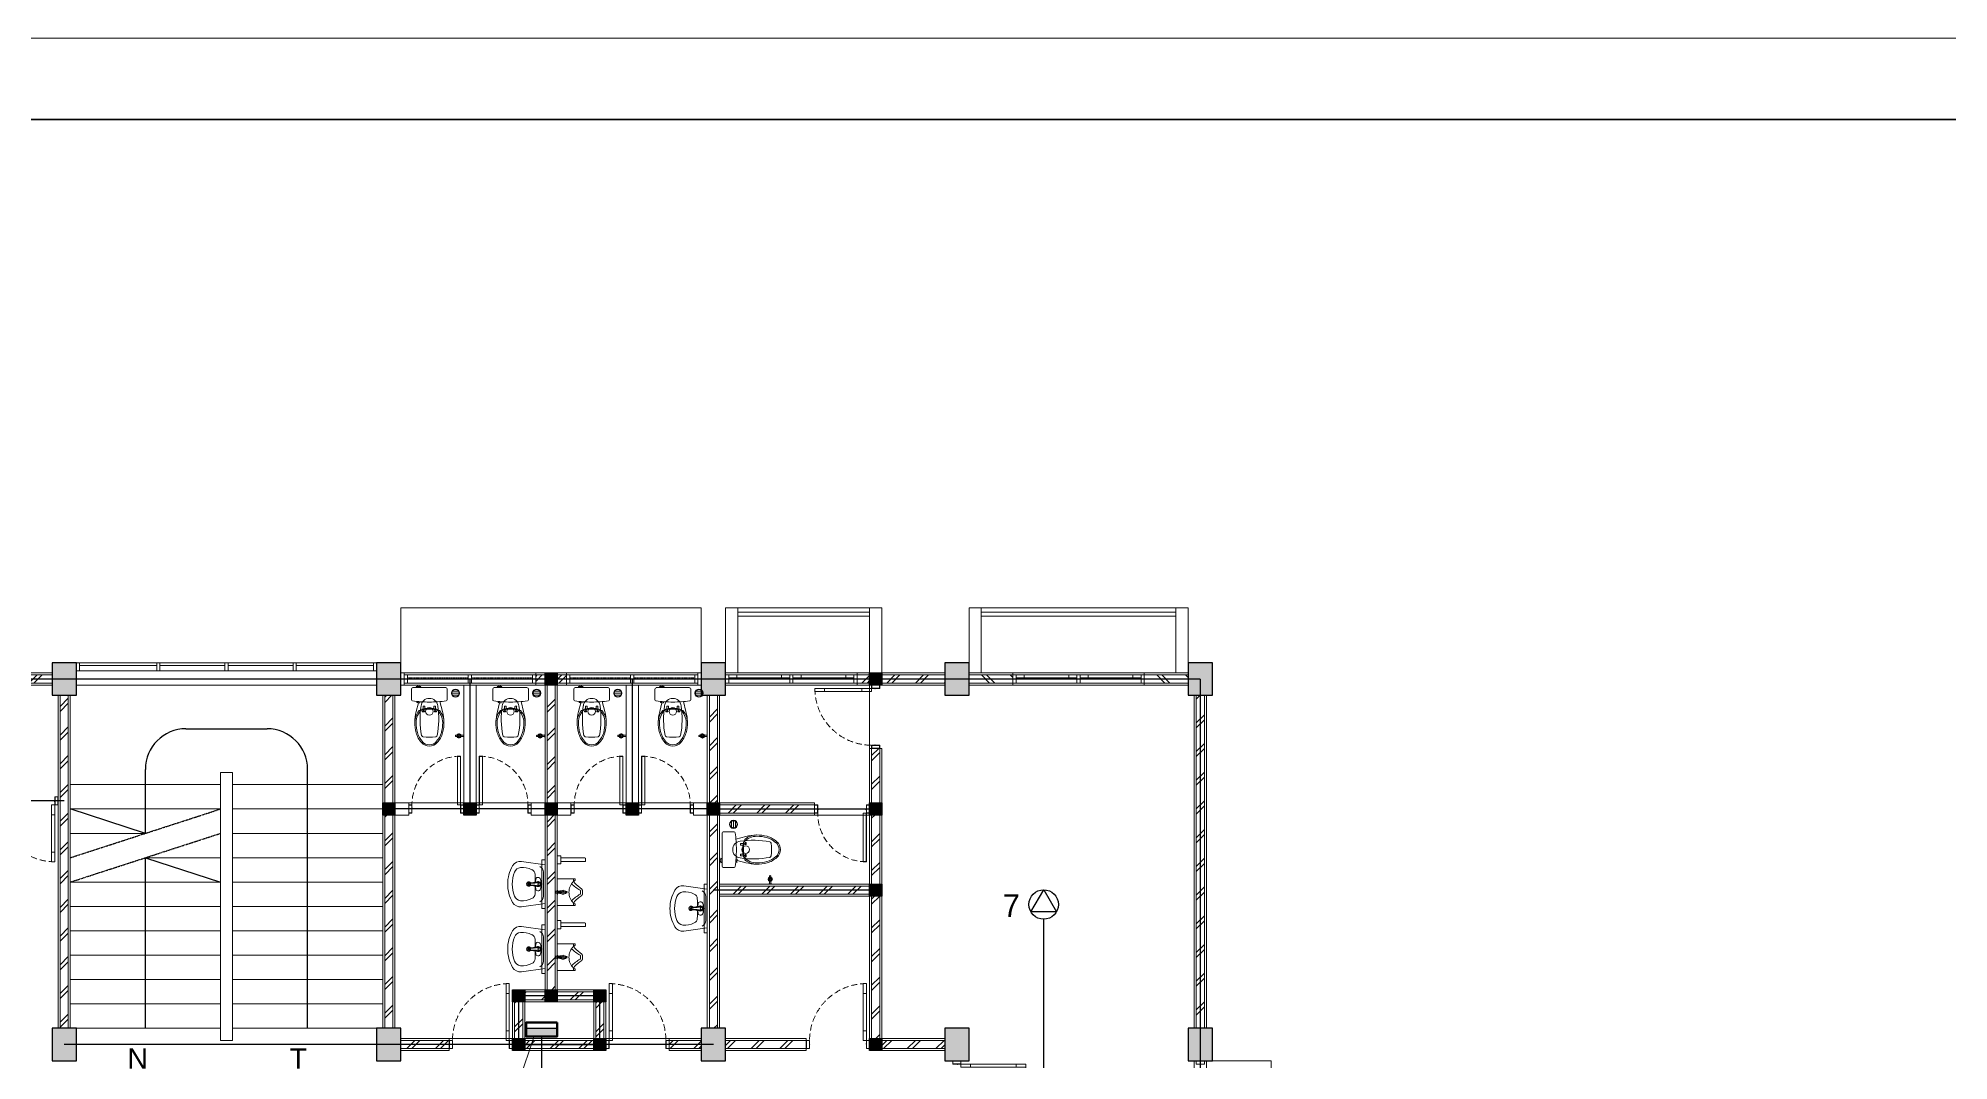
# Model space of a CAD drawing. Header units: millimetres. Extents: x -11 to 37583, y -101 to 28664.
# Drawn here: x 6394 to 11103, y 26146 to 28664 of the extents above; entities that cross this region are included whole.
import ezdxf
from ezdxf.enums import TextEntityAlignment as Align

# ---------------------------------------------------------------- set-up
doc = ezdxf.new("R2010")
doc.units = ezdxf.units.MM
for name, pattern in [('DASHDOT', [1, 0.5, -0.25, 0, -0.25]), ('DASHED', [0.75, 0.5, -0.25]), ('HIDDEN', [0.375, 0.25, -0.125])]:
    doc.linetypes.add(name, pattern=pattern)
for name, color, linetype, lineweight in [('ars', 11, 'Continuous', 5), ('dinding', 5, 'Continuous', 15), ('GRS KOP', 1, 'Continuous', 35), ('kabel', 1, 'Continuous', 50), ('KOLOM', 1, 'Continuous', 30), ('kop', 7, 'Continuous', 20), ('kus', 63, 'Continuous', 15), ('lan', 7, 'Continuous', 15), ('not', 7, 'Continuous', 20), ('SANITAIR', 4, 'Continuous', 5), ('sol kol', 8, 'Continuous', 0)]:
    doc.layers.add(name, color=color, linetype=linetype, lineweight=lineweight)
doc.layers.add('as', color=1, linetype='Continuous', plot=False)
doc.layers.add('D1', color=1, linetype='Continuous')
doc.layers.add('D2', color=3, linetype='Continuous')
doc.styles.add('BARU', font='complex.shx')
doc.styles.get("Standard").update_dxf_attribs({"font": 'arial.ttf'})
doc.styles.add('style2', font='verdana.ttf')
pattern_1 = [(45, (6758.166, 24570.925), (-35.3553, 35.3553), []), (45, (6770.666, 24570.925), (-35.3553, 35.3553), [])]

# ---------------------------------------------------------------- blocks, each defined once
blk = doc.blocks.new('P 70')
at = {"linetype": 'HIDDEN', "ltscale": 0.3}
blk.add_lwpolyline([(-0.74, 0.1, -0.414214), (-0.04, 0.8, -1.303225)], format="xyb", dxfattribs=at)
for points in [[(-0.04, 0.8), (-0.08, 0.8), (-0.08, 0.68), (-0.04, 0.68)], [(-0.04, 0.68), (-0.08, 0.68), (-0.08, 0.22), (-0.04, 0.22)], [(-0.735, 0.06), (-0.74, 0.06), (-0.74, 0.061), (-0.74, 0.1), (-0.78, 0.1), (-0.78, 0), (-0.74, 0), (-0.74, 0.056), (-0.735, 0.058)], [(-0.742, 0.002), (-0.778, 0.002), (-0.778, 0.098), (-0.742, 0.098)], [(-0.04, 0.1), (-0.08, 0.1), (-0.08, 0.22), (-0.04, 0.22)], [(-0.045, 0.06), (-0.04, 0.06), (-0.04, 0.061), (-0.04, 0.1), (0, 0.1), (0, 0), (-0.04, 0), (-0.04, 0.056), (-0.045, 0.058)], [(-0.038, 0.002), (-0.002, 0.002), (-0.002, 0.098), (-0.038, 0.098)]]:
    blk.add_lwpolyline(points, close=True)
blk = doc.blocks.new('KP')
at = {"layer": 'KOLOM'}
blk.add_lwpolyline([(0.075, -0.075), (-0.075, -0.075), (-0.075, 0.075), (0.075, 0.075), (0.075, -0.075)], dxfattribs=at)
blk = doc.blocks.new('washtafel L237 a')
for p, q in [((-0.279, -0.289), (-0.238, 0)), ((-0.238, 0), (0, 0)), ((0.238, 0), (0, 0)), ((0.279, -0.289), (0.238, 0)), ((-0.148, -0.019), (0, -0.019)), ((0, -0.193), (-0.007, -0.193)), ((0, -0.202), (-0.007, -0.202)), ((0, -0.179), (-0.006, -0.179)), ((0.148, -0.019), (0, -0.019)), ((0, -0.179), (0.006, -0.179)), ((0, -0.193), (0.007, -0.193)), ((0, -0.202), (0.007, -0.202))]:
    blk.add_line(p, q)
for centre, radius in [((-0.011, -0.085), 0.00488), ((0, -0.043), 0.00695), ((0, -0.043), 0.00529), ((0.011, -0.085), 0.00488)]:
    blk.add_circle(centre, radius)
for centre, radius, start, end in [((-0.148, -0.093), 0.0742, 90.0661, 157.5039), ((0.068, -0.281), 0.273, 154.0541, 184.6243), ((-0.117, -0.191), 0.0678, 92.544, 154.459), ((0.012, -2.103), 1.984, 91.1939, 93.8059), ((-0.055, -0.085), 0.0285, 98.132, 275.8135), ((-0.002, -0.336), 0.286, 89.6669, 101.6651), ((-0.049, -0.147), 0.0337, 40.1188, 95.4553), ((0, -0.084), 0.0312, 89.6915, 225.3566), ((-0.528, -0.216), 0.513, 2.5647, 13.8912), ((0.001, -0.2), 0.0272, 129.5111, 54.4666), ((0, -0.084), 0.0231, 89.5833, 212.8124), ((0.001, -0.2), 0.0234, 136.8784, 48.8129), ((-0.04, -0.126), 0.0267, 4.6349, 46.9394), ((-0.045, -0.113), 0.03, 5.694, 32.8124), ((-0.007, -0.184), 0.009, 183.4751, 270), ((-0.007, -0.193), 0.009, 182.5647, 270), ((-0.623, -0.171), 0.611, 359.8012, 5.694), ((-0.006, -0.173), 0.006, 179.8012, 270), ((0.001, -0.2), 0.0119, 184.4951, 2.4242), ((0.002, -0.336), 0.286, 78.3349, 90.3331), ((0, -0.084), 0.0312, 314.6434, 90.3085), ((0, -0.084), 0.0231, 327.1876, 90.4167), ((0.006, -0.173), 0.006, 270, 0.1988), ((0.007, -0.184), 0.009, 270, 356.5249), ((0.007, -0.193), 0.009, 270, 357.4353), ((0.623, -0.171), 0.611, 174.306, 180.1988), ((0.04, -0.126), 0.0267, 133.0606, 175.3651), ((0.045, -0.113), 0.03, 147.1876, 174.306), ((0.528, -0.216), 0.513, 166.1088, 177.4353), ((0.049, -0.147), 0.0337, 84.5447, 139.8812), ((-0.012, -2.103), 1.984, 86.1941, 88.8061), ((0.055, -0.085), 0.0285, 264.1865, 81.868), ((0.117, -0.191), 0.0678, 25.541, 87.456), ((0.148, -0.093), 0.0742, 22.4961, 89.9339), ((-0.068, -0.281), 0.273, 355.3757, 25.9459), ((-0.17, -0.305), 0.11, 171.786, 240.1395), ((-0.003, -0.017), 0.443, 239.9631, 270.4171), ((-0.119, -0.294), 0.0858, 186.0548, 250.1625), ((-0.001, 0.003), 0.406, 248.7209, 270.1375), ((0.001, 0.003), 0.406, 269.8625, 291.2791), ((0.003, -0.017), 0.443, 269.5829, 300.0369), ((0.119, -0.294), 0.0858, 289.8375, 353.9452), ((0.17, -0.305), 0.11, 299.8605, 8.214)]:
    blk.add_arc(centre, radius, start, end)
blk = doc.blocks.new('K1')
at = {"layer": 'KOLOM'}
blk.add_lwpolyline([(0.2, 0.15), (-0.2, 0.15), (-0.2, -0.15), (0.2, -0.15), (0.2, 0.15)], dxfattribs=at)
blk = doc.blocks.new('URINOIR ATAS')
for p, q in [((-0.027, 0.31), (0, 0.31)), ((-0.02, 0.286), (0, 0.286)), ((0.027, 0.31), (0, 0.31)), ((0.02, 0.286), (0, 0.286)), ((-0.165, 0), (-0.165, 0.215)), ((-0.165, 0), (0, 0)), ((-0.16, 0.22), (-0.147, 0.22)), ((-0.133, 0.201), (-0.16, 0.201)), ((-0.133, 0.201), (-0.143, 0.218)), ((-0.009, 0.01), (-0.026, 0)), ((-0.013, -0.017), (-0.013, 0)), ((-0.012, 0.117), (0.011, 0.117)), ((-0.011, 0.107), (0.011, 0.107)), ((-0.011, 0.097), (0.011, 0.097)), ((-0.009, 0.112), (-0.009, 0.107)), ((-0.009, 0.01), (0.011, 0.01)), ((-0.007, 0.113), (0.008, 0.113)), ((-0.003, 0.117), (-0.003, 0.113)), ((0.165, 0), (0, 0)), ((0.003, 0.117), (0.003, 0.113)), ((0.009, 0.112), (0.009, 0.107)), ((0.011, 0.01), (0.026, 0)), ((0.013, 0), (0.013, -0.017)), ((0.133, 0.201), (0.143, 0.218)), ((0.133, 0.201), (0.16, 0.201)), ((0.16, 0.22), (0.147, 0.22)), ((0.165, 0), (0.165, 0.215)), ((0.013, -0.017), (-0.013, -0.017))]:
    blk.add_line(p, q)
for points in [[(-0.011, 0.107, 0.164804), (-0.012, 0.107, 0.105758), (-0.013, 0.106, 0.068984), (-0.014, 0.104, 0.055178), (-0.014, 0.102, 0.055178), (-0.014, 0.1, 0.068984), (-0.013, 0.099, 0.105758), (-0.012, 0.098, 0.164804), (-0.011, 0.097, 0.164804), (-0.01, 0.098, 0.105758), (-0.009, 0.099, 0.068984), (-0.009, 0.1, 0.055178), (-0.009, 0.102, 0.055178), (-0.009, 0.104, 0.068984), (-0.009, 0.106, 0.105758), (-0.01, 0.107, 0.164804)], [(0, 0.097, 0.070821), (0.003, 0.098, 0.082428), (0.005, 0.099, 0.106823), (0.007, 0.101, 0.13413), (0.007, 0.102, 0.13413), (0.007, 0.104, 0.106823), (0.005, 0.106, 0.082428), (0.003, 0.107, 0.070821), (0, 0.107, 0.070821), (-0.003, 0.107, 0.082428), (-0.005, 0.106, 0.106823), (-0.007, 0.104, 0.13413), (-0.007, 0.102, 0.13413), (-0.007, 0.101, 0.106823), (-0.005, 0.099, 0.082428), (-0.003, 0.098, 0.070821)], [(0.011, 0.107, 0.164804), (0.01, 0.107, 0.105758), (0.009, 0.106, 0.068984), (0.009, 0.104, 0.055178), (0.008, 0.102, 0.055178), (0.009, 0.1, 0.068984), (0.009, 0.099, 0.105758), (0.01, 0.098, 0.164804), (0.011, 0.097, 0.164804), (0.012, 0.098, 0.105758), (0.013, 0.099, 0.068984), (0.013, 0.1, 0.055178), (0.014, 0.102, 0.055178), (0.014, 0.104, 0.068984), (0.013, 0.106, 0.105758), (0.012, 0.107, 0.164804)]]:
    blk.add_lwpolyline(points, format="xyb", close=True)
blk.add_lwpolyline([(0.007, 0.061), (0.013, 0.072), (0.007, 0.082), (-0.006, 0.082), (-0.012, 0.072), (-0.006, 0.061)], close=True)
for centre, radius in [((0, 0.072), 0.025), ((0, 0.032), 0.0106), ((0, 0.032), 0.00723)]:
    blk.add_circle(centre, radius)
for centre, radius, start, end in [((-0.614, 0.718), 0.709, 314.7654, 324.2179), ((-0.477, 0.536), 0.518, 315.9836, 330.7336), ((-0.027, 0.295), 0.0148, 90, 144.2179), ((-0.02, 0.28), 0.00593, 90, 150.7336), ((0.02, 0.28), 0.00593, 29.2664, 90), ((0.477, 0.536), 0.518, 209.2664, 224.0164), ((0.027, 0.295), 0.0148, 35.7821, 90), ((0.614, 0.718), 0.709, 215.7821, 225.2346), ((-0.16, 0.215), 0.005, 90, 180), ((-0.16, 0.196), 0.005, 90, 180), ((-0.147, 0.215), 0.005, 30.5859, 90), ((-0.151, 0.256), 0.055, 287.3602, 311.4179), ((0.001, 0.332), 0.187, 224.1477, 269.6422), ((0.12, 0.057), 0.137, 181.3482, 199.9236), ((0, 0.106), 0.0162, 43.0169, 136.9831), ((-0.007, 0.112), 0.00119, 90, 180), ((-0.001, 0.332), 0.187, 270.3578, 315.8523), ((0.008, 0.112), 0.00119, 0, 90), ((-0.19, 0.062), 0.208, 345.4703, 357.6692), ((0.151, 0.256), 0.055, 228.5821, 252.6398), ((0.147, 0.215), 0.005, 90, 149.4141), ((0.16, 0.215), 0.005, 0, 90), ((0.16, 0.196), 0.005, 0, 90)]:
    blk.add_arc(centre, radius, start, end)
blk = doc.blocks.new('P 60')
at = {"linetype": 'HIDDEN', "ltscale": 0.3}
blk.add_lwpolyline([(-0.64, 0.1, -0.414214), (-0.04, 0.7, -1.303225)], format="xyb", dxfattribs=at)
for points in [[(-0.04, 0.7), (-0.04, 0.1), (-0.08, 0.1), (-0.08, 0.7)], [(-0.042, 0.698), (-0.042, 0.102), (-0.078, 0.102), (-0.078, 0.698)], [(-0.635, 0.06), (-0.64, 0.06), (-0.64, 0.061), (-0.64, 0.1), (-0.68, 0.1), (-0.68, 0), (-0.64, 0), (-0.64, 0.056), (-0.635, 0.058)], [(-0.642, 0.002), (-0.678, 0.002), (-0.678, 0.098), (-0.642, 0.098)], [(-0.045, 0.06), (-0.04, 0.06), (-0.04, 0.061), (-0.04, 0.1), (0, 0.1), (0, 0), (-0.04, 0), (-0.04, 0.056), (-0.045, 0.058)], [(-0.038, 0.002), (-0.002, 0.002), (-0.002, 0.098), (-0.038, 0.098)]]:
    blk.add_lwpolyline(points, close=True)
blk = doc.blocks.new('KRAN ATAS')
for p, q in [((-0.019, 0.001), (-0.019, 0)), ((-0.019, 0), (0, 0)), ((-0.018, 0.002), (0, 0.002)), ((-0.009, 0.006), (-0.009, 0.04)), ((0.018, 0.002), (0, 0.002)), ((0.019, 0), (0, 0)), ((0.009, 0.006), (0.009, 0.04)), ((0.019, 0.001), (0.019, 0))]:
    blk.add_line(p, q)
for centre, radius, start, end in [((-0.021, 0.06), 0.0057, 92.509, 270.0343), ((-0.02, 0.06), 0.0057, 105.45, 257.2407), ((0, 0.06), 0.0223, 89.786, 270.2141), ((-0.015, 0.075), 0.0057, 47.464, 224.6597), ((-0.015, 0.074), 0.0057, 60.3207, 212.5415), ((-0.014, 0.046), 0.0057, 154.4974, 295.7282), ((-0.015, 0.045), 0.0057, 142.579, 307.6346), ((-0.018, 0.001), 0.0005, 90, 180), ((0, 0.06), 0.0162, 89.7094, 270.2949), ((-0.013, 0.006), 0.004, 270, 0), ((-0.041, 0.09), 0.0331, 343.1048, 7.2203), ((0, 0.06), 0.0102, 89.532, 270.4679), ((0, 0.096), 0.00865, 90, 191.4881), ((0, 0.08), 0.0057, 89.095, 165.324), ((0, 0.079), 0.0057, 89.095, 152.5938), ((0, 0.041), 0.0057, 205.9652, 266.0615), ((0, 0.04), 0.0057, 191.86, 266.0615), ((0, 0.096), 0.00865, 348.5119, 90), ((0, 0.08), 0.0057, 14.676, 90.905), ((0, 0.079), 0.0057, 27.4062, 90.905), ((0, 0.06), 0.0223, 269.7859, 90.214), ((0, 0.06), 0.0162, 269.7051, 90.2906), ((0, 0.06), 0.0102, 269.5321, 90.468), ((0, 0.04), 0.0057, 273.9385, 348.14), ((0, 0.041), 0.0057, 273.9385, 334.0348), ((0.041, 0.09), 0.0331, 172.7797, 196.8952), ((0.013, 0.006), 0.004, 180, 270), ((0.015, 0.045), 0.0057, 232.3654, 37.421), ((0.015, 0.075), 0.0057, 315.3403, 132.536), ((0.015, 0.074), 0.0057, 327.4585, 119.6793), ((0.014, 0.046), 0.0057, 244.2718, 25.5026), ((0.018, 0.001), 0.0005, 0, 90), ((0.021, 0.06), 0.0057, 269.9657, 87.491), ((0.02, 0.06), 0.0057, 282.7593, 74.55)]:
    blk.add_arc(centre, radius, start, end)
blk = doc.blocks.new('CLOSET ATAS')
for p, q in [((0, 0.207), (0, 0)), ((0, -0.206), (0, 0)), ((0.014, 0.22), (0.148, 0.22)), ((0.171, 0.13), (0.294, 0.161)), ((0.228, 0.073), (0.228, 0.058)), ((0.231, 0.075), (0.273, 0.075)), ((0.231, 0.055), (0.256, 0.055)), ((0.256, 0.055), (0.259, 0.063)), ((0.256, 0.055), (0.256, 0)), ((0.256, -0.055), (0.256, 0)), ((0.259, 0.063), (0.273, 0.063)), ((0.266, 0.075), (0.266, 0.088)), ((0.266, 0.063), (0.266, 0)), ((0.266, -0.063), (0.266, 0)), ((0.273, 0.075), (0.273, 0.063)), ((0.282, 0.125), (0.282, 0.107)), ((0.285, 0.085), (0.285, 0.065)), ((0.296, 0.088), (0.288, 0.088)), ((0.296, 0.062), (0.288, 0.062)), ((0.299, 0.085), (0.299, 0.065)), ((-0.013, -0.124), (-0.031, -0.124)), ((-0.031, -0.124), (-0.031, -0.146)), ((-0.031, -0.146), (-0.013, -0.146)), ((-0.013, -0.107), (-0.013, -0.164)), ((0.014, -0.22), (0.148, -0.22)), ((0.171, -0.138), (0.185, -0.138)), ((0.173, -0.116), (0.185, -0.116)), ((0.173, -0.151), (0.173, -0.138)), ((0.175, -0.154), (0.182, -0.154)), ((0.184, -0.138), (0.184, -0.151)), ((0.188, -0.119), (0.188, -0.136)), ((0.188, -0.134), (0.294, -0.161)), ((0.228, -0.073), (0.228, -0.058)), ((0.231, -0.055), (0.256, -0.055)), ((0.231, -0.075), (0.273, -0.075)), ((0.256, -0.055), (0.259, -0.063)), ((0.259, -0.063), (0.273, -0.063)), ((0.266, -0.075), (0.266, -0.088)), ((0.273, -0.075), (0.273, -0.063)), ((0.282, -0.125), (0.282, -0.107)), ((0.285, -0.065), (0.285, -0.085)), ((0.296, -0.062), (0.288, -0.062)), ((0.296, -0.088), (0.288, -0.088)), ((0.299, -0.065), (0.299, -0.085))]:
    blk.add_line(p, q)
blk.add_circle((0.292, 0), 0.046)
for centre, radius, start, end in [((0.014, 0.207), 0.0135, 90, 180), ((0.235, 0), 0.103, 95.4936, 264.5064), ((0.148, 0.205), 0.015, 8.087, 90), ((-1.27, 0.004), 1.447, 359.8599, 8.087), ((-1.27, -0.004), 1.447, 351.913, 0.1401), ((0.385, -0.951), 1.066, 79.0461, 98.6197), ((0.231, 0.073), 0.00271, 90, 180), ((0.231, 0.058), 0.00271, 180, 270), ((0.271, 0.088), 0.005, 138.7405, 180), ((0.429, -0.051), 0.215, 89.4826, 138.7405), ((0.287, 0.125), 0.005, 128.7411, 180), ((0.429, -0.051), 0.231, 89.4826, 128.7411), ((0.288, 0.085), 0.00307, 90, 180), ((0.288, 0.065), 0.00307, 180, 270), ((0.431, -0.32), 0.5, 75.2789, 105.8515), ((0.296, 0.085), 0.00307, 0, 90), ((0.296, 0.065), 0.00307, 270, 0), ((0.431, -0.32), 0.484, 75.2789, 90), ((0.465, -0.141), 0.302, 48.5371, 73.1314), ((0.465, -0.141), 0.318, 48.5371, 73.1314), ((0.585, 0.076), 0.02, 7.8459, 81.6038), ((0.035, 0), 0.575, 352.1541, 7.8459), ((0.59, 0), 0.114, 0, 48.6581), ((0.59, 0), 0.114, 311.3419, 0), ((0.59, 0), 0.13, 0, 48.6581), ((0.59, 0), 0.13, 311.3419, 0), ((-0.016, -0.123), 0.0171, 24.4122, 79.3868), ((-0.016, -0.147), 0.0171, 280.6132, 335.5878), ((0.014, -0.206), 0.0135, 180, 270), ((0.148, -0.205), 0.015, 270, 351.913), ((0.175, -0.151), 0.00271, 180, 270), ((0.182, -0.151), 0.00271, 270, 0), ((0.185, -0.119), 0.00271, 0, 90), ((0.185, -0.136), 0.00271, 270, 0), ((0.385, 0.948), 1.063, 261.358, 280.9763), ((0.231, -0.058), 0.00271, 90, 180), ((0.231, -0.073), 0.00271, 180, 270), ((0.271, -0.088), 0.005, 180, 221.2595), ((0.429, 0.051), 0.215, 221.2595, 270.5174), ((0.287, -0.125), 0.005, 180, 231.2589), ((0.429, 0.051), 0.231, 231.2589, 270.5174), ((0.288, -0.065), 0.00307, 90, 180), ((0.288, -0.085), 0.00307, 180, 270), ((0.431, 0.32), 0.5, 254.1485, 284.7211), ((0.296, -0.065), 0.00307, 0, 90), ((0.296, -0.085), 0.00307, 270, 0), ((0.431, 0.32), 0.484, 270, 284.7211), ((0.465, 0.141), 0.302, 286.8686, 311.4629), ((0.465, 0.141), 0.318, 286.8686, 311.4629), ((0.585, -0.076), 0.02, 278.3962, 352.1541)]:
    blk.add_arc(centre, radius, start, end)
blk = doc.blocks.new('*X6')
at = {"color": 0}
for p, q in [((18.491, 19.193), (18.579, 19.193)), ((18.499, 19.218), (18.572, 19.218)), ((18.499, 19.168), (18.572, 19.168))]:
    blk.add_line(p, q, dxfattribs=at)
blk = doc.blocks.new('SFLOOR')
for radius in [0.05, 0.0442]:
    blk.add_circle((0, 0), radius)
blk.add_blockref('*X6', (-18.535, -19.193))
blk = doc.blocks.new('P 80')
at = {"linetype": 'HIDDEN', "ltscale": 0.3}
blk.add_lwpolyline([(-0.84, 0.1, -0.414214), (-0.04, 0.9, -1.303225)], format="xyb", dxfattribs=at)
for points in [[(-0.04, 0.9), (-0.08, 0.9), (-0.08, 0.78), (-0.04, 0.78)], [(-0.04, 0.78), (-0.08, 0.78), (-0.08, 0.22), (-0.04, 0.22)], [(-0.835, 0.06), (-0.84, 0.06), (-0.84, 0.061), (-0.84, 0.1), (-0.88, 0.1), (-0.88, 0), (-0.84, 0), (-0.84, 0.056), (-0.835, 0.058)], [(-0.842, 0.002), (-0.878, 0.002), (-0.878, 0.098), (-0.842, 0.098)], [(-0.04, 0.1), (-0.08, 0.1), (-0.08, 0.22), (-0.04, 0.22)], [(-0.045, 0.06), (-0.04, 0.06), (-0.04, 0.061), (-0.04, 0.1), (0, 0.1), (0, 0), (-0.04, 0), (-0.04, 0.056), (-0.045, 0.058)], [(-0.038, 0.002), (-0.002, 0.002), (-0.002, 0.098), (-0.038, 0.098)]]:
    blk.add_lwpolyline(points, close=True)
blk = doc.blocks.new('KJH')
at = {"layer": 'D1'}
blk.add_lwpolyline([(5834.4, 20871), (5865.8, 20816.4), (5803, 20816.4), (5834.4, 20871)], dxfattribs=at)
blk.add_circle((5834.4, 20834.7), 36.3, dxfattribs=at)
blk = doc.blocks.new('KHBH')
at = {"layer": 'D1', "linetype": 'ByBlock'}
blk.add_hatch(color=256, dxfattribs=at).paths.add_polyline_path([(7020.9, 22982.5), (7020.9, 23092.5), (6992.2, 23092.5), (6992.2, 22982.5)])
at = {"layer": 'D1', "color": 21, "linetype": 'ByBlock'}
blk.add_line((7020.9, 23092.5), (7020.9, 22982.5), dxfattribs=at)
at = {"layer": 'kabel', "color": 6, "linetype": 'Continuous', "ltscale": 200}
blk.add_lwpolyline([(7040.6, 22982.5), (6992.2, 22982.5), (6992.2, 23092.5), (7040.6, 23092.5)], close=True, dxfattribs=at)
blk = doc.blocks.new('kop')
at = {"layer": 'GRS KOP'}
blk.add_lwpolyline([(1, 54), (83, 54), (83, 1), (1, 1)], close=True, dxfattribs=at)
at = {"layer": 'kop', "color": 7}
blk.add_line((84, 55), (0, 55), dxfattribs=at)
at = {"layer": 'kop', "style": 'BARU', "flags": 4}
for p, height in [((73.8, 5.4), 0.35), ((80.303, 5.382), 0.25), ((73.8, 4.9), 0.35), ((80.303, 4.882), 0.25), ((73.8, 4.4), 0.35), ((80.303, 4.382), 0.25)]:
    blk.add_attdef('-', p, '', height=height, dxfattribs=at)
at = {"layer": 'kop', "flags": 4}
for tag, p in [('AR-00', (78.057, 2.648)), ('00', (81.238, 2.647))]:
    blk.add_attdef(tag, text='', height=0.35, dxfattribs=at).set_placement(p, align=Align.MIDDLE)

msp = doc.modelspace()

# ---------------------------------------------------------------- hatches: boundary and pattern name
at = {"layer": 'ars'}
h = msp.add_hatch(dxfattribs=at)
h.set_pattern_fill('TEMBOK', color=256, scale=50)
h.set_pattern_definition([(45, (5756.166, 25470.925), (-35.3553, 35.3553), []), (45, (5768.666, 25470.925), (-35.3553, 35.3553), [])])
h.paths.add_polyline_path([(6370.2, 27095.9), (6428.2, 27095.9), (6428.2, 27075.9), (6370.2, 27075.9)])
h = msp.add_hatch(dxfattribs=at)
h.set_pattern_fill('TEMBOK', color=256, scale=50)
h.set_pattern_definition([(45, (7502.166, 25135.925), (-35.3553, 35.3553), []), (45, (7514.666, 25135.925), (-35.3553, 35.3553), [])])
h.paths.add_polyline_path([(7643.2, 27095.9), (7620.2, 27095.9), (7620.2, 27075.9), (7643.2, 27075.9)])
h = msp.add_hatch(dxfattribs=at)
h.set_pattern_fill('TEMBOK', color=256, scale=50)
h.set_pattern_definition([(45, (7563.166, 25135.925), (-35.3553, 35.3553), []), (45, (7575.666, 25135.925), (-35.3553, 35.3553), [])])
h.paths.add_polyline_path([(7696.2, 27095.9), (7673.2, 27095.9), (7673.2, 27075.9), (7696.2, 27075.9)])
h = msp.add_hatch(dxfattribs=at)
h.set_pattern_fill('TEMBOK', color=256, scale=50)
h.set_pattern_definition([(45, (6697.166, 24570.925), (-35.3553, 35.3553), []), (45, (6709.666, 24570.925), (-35.3553, 35.3553), [])])
h.paths.add_polyline_path([(8443.2, 27095.9), (8412.2, 27095.9), (8412.2, 27075.9), (8443.2, 27075.9)])
h = msp.add_hatch(dxfattribs=at)
h.set_pattern_fill('TEMBOK', color=256, scale=50)
h.set_pattern_definition(pattern_1)
h.paths.add_polyline_path([(8628.2, 27095.9), (8473.2, 27095.9), (8473.2, 27075.9), (8628.2, 27075.9)])
h = msp.add_hatch(dxfattribs=at)
h.set_pattern_fill('TEMBOK', color=256, scale=50)
h.set_pattern_definition([(315, (7848.166, 27400.925), (-35.3553, -35.3553), []), (315, (7860.666, 27400.925), (-35.3553, -35.3553), [])])
h.paths.add_polyline_path([(8796.2, 27075.9), (8688.2, 27075.9), (8688.2, 27095.9), (8796.2, 27095.9)])
h = msp.add_hatch(dxfattribs=at)
h.set_pattern_fill('TEMBOK', color=256, scale=50)
h.set_pattern_definition([(315, (8280.166, 27400.925), (-35.3553, -35.3553), []), (315, (8292.666, 27400.925), (-35.3553, -35.3553), [])])
h.paths.add_polyline_path([(9228.2, 27075.9), (9120.2, 27075.9), (9120.2, 27095.9), (9228.2, 27095.9)])
h = msp.add_hatch(dxfattribs=at)
h.set_pattern_fill('TEMBOK', color=256, scale=50)
h.set_pattern_definition(pattern_1)
h.paths.add_polyline_path([(6468.2, 26225.9), (6468.2, 27045.9), (6448.2, 27045.9), (6448.2, 26225.9)])
h = msp.add_hatch(dxfattribs=at)
h.set_pattern_fill('TEMBOK', color=256, scale=50)
h.set_pattern_definition(pattern_1)
h.paths.add_polyline_path([(7268.2, 26780.9), (7268.2, 27045.9), (7248.2, 27045.9), (7248.2, 26780.9)])
h = msp.add_hatch(dxfattribs=at)
h.set_pattern_fill('TEMBOK', color=256, scale=50)
h.set_pattern_definition(pattern_1)
h.paths.add_polyline_path([(7648.2, 27070.9), (7648.2, 26320.9), (7668.2, 26320.9), (7668.2, 27070.9)])
h = msp.add_hatch(dxfattribs=at)
h.set_pattern_fill('TEMBOK', color=256, scale=50)
h.set_pattern_definition(pattern_1)
h.paths.add_polyline_path([(8068.2, 26225.9), (8068.2, 27045.9), (8048.2, 27045.9), (8048.2, 26225.9)])
h = msp.add_hatch(dxfattribs=at)
h.set_pattern_fill('TEMBOK', color=256, scale=50)
h.set_pattern_definition([(45, (6558.166, 24570.925), (-35.35534, 35.35534), []), (45, (6570.666, 24570.925), (-35.35534, 35.35534), [])])
h.paths.add_polyline_path([(9268.2, 26225.9), (9268.2, 27045.9), (9248.2, 27045.9), (9248.2, 26225.9)])
h = msp.add_hatch(dxfattribs=at)
h.set_pattern_fill('TEMBOK', color=256, scale=50)
h.set_pattern_definition(pattern_1)
h.paths.add_polyline_path([(8468.2, 26780.9), (8468.2, 26914.9), (8448.2, 26914.9), (8448.2, 26780.9)])
h = msp.add_hatch(dxfattribs=at)
h.set_pattern_fill('TEMBOK', color=256, scale=50)
h.set_pattern_definition(pattern_1)
h.paths.add_polyline_path([(7248.2, 26750.9), (7248.2, 26225.9), (7268.2, 26225.9), (7268.2, 26750.9)])
h = msp.add_hatch(dxfattribs=at)
h.set_pattern_fill('TEMBOK', color=256, scale=50)
h.set_pattern_definition(pattern_1)
h.paths.add_polyline_path([(8073.2, 26755.9), (8307.2, 26755.9), (8307.2, 26775.9), (8073.2, 26775.9)])
h = msp.add_hatch(dxfattribs=at)
h.set_pattern_fill('TEMBOK', color=256, scale=50)
h.set_pattern_definition(pattern_1)
h.paths.add_polyline_path([(8448.2, 26750.9), (8448.2, 26200.9), (8468.2, 26200.9), (8468.2, 26750.9)])
h = msp.add_hatch(dxfattribs=at)
h.set_pattern_fill('TEMBOK', color=256, scale=50)
h.set_pattern_definition(pattern_1)
h.paths.add_polyline_path([(8073.2, 26555.9), (8443.2, 26555.9), (8443.2, 26575.9), (8073.2, 26575.9)])
h = msp.add_hatch(dxfattribs=at)
h.set_pattern_fill('TEMBOK', color=256, scale=50)
h.set_pattern_definition(pattern_1)
h.paths.add_polyline_path([(7568.2, 26290.9), (7568.2, 26200.9), (7588.2, 26200.9), (7588.2, 26290.9)])
h = msp.add_hatch(dxfattribs=at)
h.set_pattern_fill('TEMBOK', color=256, scale=50)
h.set_pattern_definition(pattern_1)
h.paths.add_polyline_path([(7763.2, 26315.9), (7593.2, 26315.9), (7593.2, 26295.9), (7763.2, 26295.9)])
h = msp.add_hatch(dxfattribs=at)
h.set_pattern_fill('TEMBOK', color=256, scale=50)
h.set_pattern_definition(pattern_1)
h.paths.add_polyline_path([(7768.2, 26290.9), (7768.2, 26200.9), (7788.2, 26200.9), (7788.2, 26290.9)])
h = msp.add_hatch(dxfattribs=at)
h.set_pattern_fill('TEMBOK', color=256, scale=50)
h.set_pattern_definition(pattern_1)
h.paths.add_polyline_path([(7288.2, 26195.9), (7407.2, 26195.9), (7407.2, 26175.9), (7288.2, 26175.9)])
h = msp.add_hatch(dxfattribs=at)
h.set_pattern_fill('TEMBOK', color=256, scale=50)
h.set_pattern_definition(pattern_1)
h.paths.add_polyline_path([(7763.2, 26195.9), (7593.2, 26195.9), (7593.2, 26175.9), (7763.2, 26175.9)])
h = msp.add_hatch(dxfattribs=at)
h.set_pattern_fill('TEMBOK', color=256, scale=50)
h.set_pattern_definition(pattern_1)
h.paths.add_polyline_path([(8028.2, 26195.9), (7949.2, 26195.9), (7949.2, 26175.9), (8028.2, 26175.9)])
h = msp.add_hatch(dxfattribs=at)
h.set_pattern_fill('TEMBOK', color=256, scale=50)
h.set_pattern_definition(pattern_1)
h.paths.add_polyline_path([(8088.2, 26175.9), (8287.2, 26175.9), (8287.2, 26195.9), (8088.2, 26195.9)])
h = msp.add_hatch(dxfattribs=at)
h.set_pattern_fill('TEMBOK', color=256, scale=50)
h.set_pattern_definition([(45, (7143.166, 24570.925), (-35.3553, 35.3553), []), (45, (7155.666, 24570.925), (-35.3553, 35.3553), [])])
h.paths.add_polyline_path([(8473.2, 26175.9), (8628.2, 26175.9), (8628.2, 26195.9), (8473.2, 26195.9)])
at = {"layer": 'sol kol'}
for points in [[(6428.2, 27125.9), (6428.2, 27045.9), (6488.2, 27045.9), (6488.2, 27125.9)], [(7228.2, 27125.9), (7228.2, 27045.9), (7288.2, 27045.9), (7288.2, 27125.9)], [(8028.2, 27125.9), (8028.2, 27045.9), (8088.2, 27045.9), (8088.2, 27125.9)], [(8628.2, 27125.9), (8628.2, 27045.9), (8688.2, 27045.9), (8688.2, 27125.9)], [(9228.2, 27125.9), (9228.2, 27045.9), (9288.2, 27045.9), (9288.2, 27125.9)], [(7643.2, 27100.9), (7673.2, 27100.9), (7673.2, 27070.9), (7643.2, 27070.9)], [(8473.2, 27070.9), (8443.2, 27070.9), (8443.2, 27100.9), (8473.2, 27100.9)], [(7243.2, 26780.9), (7273.2, 26780.9), (7273.2, 26750.9), (7243.2, 26750.9)], [(7443.2, 26780.9), (7473.2, 26780.9), (7473.2, 26750.9), (7443.2, 26750.9)], [(7643.2, 26780.9), (7673.2, 26780.9), (7673.2, 26750.9), (7643.2, 26750.9)], [(7843.2, 26780.9), (7873.2, 26780.9), (7873.2, 26750.9), (7843.2, 26750.9)], [(8043.2, 26780.9), (8073.2, 26780.9), (8073.2, 26750.9), (8043.2, 26750.9)], [(8473.2, 26750.9), (8443.2, 26750.9), (8443.2, 26780.9), (8473.2, 26780.9)], [(8473.2, 26550.9), (8443.2, 26550.9), (8443.2, 26580.9), (8473.2, 26580.9)], [(7563.2, 26320.9), (7593.2, 26320.9), (7593.2, 26290.9), (7563.2, 26290.9)], [(7643.2, 26320.9), (7673.2, 26320.9), (7673.2, 26290.9), (7643.2, 26290.9)], [(7763.2, 26320.9), (7793.2, 26320.9), (7793.2, 26290.9), (7763.2, 26290.9)], [(6428.2, 26225.9), (6428.2, 26145.9), (6488.2, 26145.9), (6488.2, 26225.9)], [(7228.2, 26225.9), (7228.2, 26145.9), (7288.2, 26145.9), (7288.2, 26225.9)], [(7563.2, 26200.9), (7593.2, 26200.9), (7593.2, 26170.9), (7563.2, 26170.9)], [(7763.2, 26200.9), (7793.2, 26200.9), (7793.2, 26170.9), (7763.2, 26170.9)], [(8028.2, 26225.9), (8028.2, 26145.9), (8088.2, 26145.9), (8088.2, 26225.9)], [(8473.2, 26170.9), (8443.2, 26170.9), (8443.2, 26200.9), (8473.2, 26200.9)], [(8628.2, 26225.9), (8628.2, 26145.9), (8688.2, 26145.9), (8688.2, 26225.9)], [(9228.2, 26225.9), (9228.2, 26145.9), (9288.2, 26145.9), (9288.2, 26225.9)]]:
    msp.add_hatch(color=256, dxfattribs=at).paths.add_polyline_path(points)

# ---------------------------------------------------------------- linework, layer by layer
for p, q in [((6758.2, 26963.4), (6958.2, 26963.4)), ((6658.2, 26705.9), (6658.2, 26863.4)), ((7058.2, 26225.9), (7058.2, 26863.4)), ((6658.2, 26705.9), (6473.2, 26765.9)), ((6658.2, 26225.9), (6658.2, 26645.9)), ((6658.2, 26645.9), (6843.2, 26585.9))]:
    msp.add_line(p, q)
at = {"linetype": 'DASHDOT'}
for p, q in [((6473.2, 26645.9), (6843.2, 26765.9)), ((6473.2, 26585.9), (6843.2, 26705.9))]:
    msp.add_line(p, q, dxfattribs=at)
for centre, start, end in [((6758.2, 26863.4), 90, 180), ((6958.2, 26863.4), 0, 90)]:
    msp.add_arc(centre, 100, start, end)
at = {"layer": 'ars'}
for points in [[(8443.2, 27250.9), (8118.2, 27250.9)], [(8443.2, 27240.9), (8118.2, 27240.9)], [(9198.2, 27250.9), (8718.2, 27250.9)], [(9198.2, 27240.9), (8718.2, 27240.9)]]:
    msp.add_lwpolyline(points, dxfattribs=at)
for points in [[(6370.2, 27095.9), (6428.2, 27095.9), (6428.2, 27075.9), (6370.2, 27075.9)], [(7643.2, 27095.9), (7620.2, 27095.9), (7620.2, 27075.9), (7643.2, 27075.9)], [(7696.2, 27095.9), (7673.2, 27095.9), (7673.2, 27075.9), (7696.2, 27075.9)], [(8443.2, 27095.9), (8412.2, 27095.9), (8412.2, 27075.9), (8443.2, 27075.9)], [(8628.2, 27095.9), (8473.2, 27095.9), (8473.2, 27075.9), (8628.2, 27075.9)], [(8796.2, 27075.9), (8688.2, 27075.9), (8688.2, 27095.9), (8796.2, 27095.9)], [(9228.2, 27075.9), (9120.2, 27075.9), (9120.2, 27095.9), (9228.2, 27095.9)], [(6468.2, 26225.9), (6468.2, 27045.9), (6448.2, 27045.9), (6448.2, 26225.9)], [(7268.2, 26780.9), (7268.2, 27045.9), (7248.2, 27045.9), (7248.2, 26780.9)], [(7648.2, 27070.9), (7648.2, 26320.9), (7668.2, 26320.9), (7668.2, 27070.9)], [(8068.2, 26225.9), (8068.2, 27045.9), (8048.2, 27045.9), (8048.2, 26225.9)], [(9268.2, 26225.9), (9268.2, 27045.9), (9248.2, 27045.9), (9248.2, 26225.9)], [(8468.2, 26780.9), (8468.2, 26914.9), (8448.2, 26914.9), (8448.2, 26780.9)], [(7248.2, 26750.9), (7248.2, 26225.9), (7268.2, 26225.9), (7268.2, 26750.9)], [(8073.2, 26755.9), (8307.2, 26755.9), (8307.2, 26775.9), (8073.2, 26775.9)], [(8448.2, 26750.9), (8448.2, 26200.9), (8468.2, 26200.9), (8468.2, 26750.9)], [(7681.9, 26630.9), (7681.9, 26650.9), (7673.2, 26650.9), (7673.2, 26630.9)], [(8073.2, 26555.9), (8443.2, 26555.9), (8443.2, 26575.9), (8073.2, 26575.9)], [(7681.9, 26470.9), (7681.9, 26490.9), (7673.2, 26490.9), (7673.2, 26470.9)], [(7568.2, 26290.9), (7568.2, 26200.9), (7588.2, 26200.9), (7588.2, 26290.9)], [(7763.2, 26315.9), (7593.2, 26315.9), (7593.2, 26295.9), (7763.2, 26295.9)], [(7768.2, 26290.9), (7768.2, 26200.9), (7788.2, 26200.9), (7788.2, 26290.9)], [(7288.2, 26195.9), (7407.2, 26195.9), (7407.2, 26175.9), (7288.2, 26175.9)], [(7763.2, 26195.9), (7593.2, 26195.9), (7593.2, 26175.9), (7763.2, 26175.9)], [(8028.2, 26195.9), (7949.2, 26195.9), (7949.2, 26175.9), (8028.2, 26175.9)], [(8088.2, 26175.9), (8287.2, 26175.9), (8287.2, 26195.9), (8088.2, 26195.9)], [(8473.2, 26175.9), (8628.2, 26175.9), (8628.2, 26195.9), (8473.2, 26195.9)]]:
    msp.add_lwpolyline(points, close=True, dxfattribs=at)
at = {"layer": 'as'}
msp.add_line((6458.2, 26785.9), (5958.2, 26785.9), dxfattribs=at)
for points in [[(6458.2, 27085.9), (4658.2, 27085.9)], [(7258.2, 27085.9), (6458.2, 27085.9)], [(7158.2, 27085.9), (6558.2, 27085.9)], [(8058.2, 27085.9), (7258.2, 27085.9)], [(7458.2, 27085.9), (7458.2, 26765.9)], [(7858.2, 27085.9), (7858.2, 26765.9)], [(9258.2, 27085.9), (8058.2, 27085.9)], [(9258.2, 27085.9), (9258.2, 24885.9)], [(7658.2, 26765.9), (7258.2, 26765.9)], [(8058.2, 26765.9), (7658.2, 26765.9)], [(8058.2, 26765.9), (8458.2, 26765.9)], [(8458.2, 26565.9), (8058.2, 26565.9)], [(7258.2, 26185.9), (6458.2, 26185.9)], [(8058.2, 26185.9), (7258.2, 26185.9)]]:
    msp.add_lwpolyline(points, dxfattribs=at)
msp.add_lwpolyline([(7778.2, 26185.9), (7778.2, 26305.9), (7578.2, 26305.9), (7578.2, 26185.9)], close=True, dxfattribs=at)
at = {"layer": 'D2', "color": 3, "linetype": 'DASHED', "ltscale": 50, "const_width": 3.03}
for points in [[(8872.2, 26494.3), (8872.2, 25832.8)], [(7634.8, 26206.1), (7634.8, 25979.1)]]:
    msp.add_lwpolyline(points, dxfattribs=at)
at = {"layer": 'dinding'}
msp.add_line((6488.2, 27070.9), (7228.2, 27070.9), dxfattribs=at)
for points in [[(6370.2, 27100.9), (6428.2, 27100.9), (6428.2, 27070.9), (6370.2, 27070.9)], [(7288.2, 27100.9), (7296.2, 27100.9), (7296.2, 27070.9), (7288.2, 27070.9)], [(7620.2, 27100.9), (7643.2, 27100.9), (7643.2, 27070.9), (7620.2, 27070.9)], [(7696.2, 27100.9), (7673.2, 27100.9), (7673.2, 27070.9), (7696.2, 27070.9)], [(8028.2, 27100.9), (8020.2, 27100.9), (8020.2, 27070.9), (8028.2, 27070.9)], [(8443.2, 27100.9), (8412.2, 27100.9), (8412.2, 27070.9), (8443.2, 27070.9)], [(8628.2, 27100.9), (8473.2, 27100.9), (8473.2, 27070.9), (8628.2, 27070.9)], [(8796.2, 27070.9), (8688.2, 27070.9), (8688.2, 27100.9), (8796.2, 27100.9)], [(9228.2, 27070.9), (9120.2, 27070.9), (9120.2, 27100.9), (9228.2, 27100.9)], [(6473.2, 26225.9), (6473.2, 27045.9), (6443.2, 27045.9), (6443.2, 26225.9)], [(7273.2, 26780.9), (7273.2, 27045.9), (7243.2, 27045.9), (7243.2, 26780.9)], [(7443.2, 27070.9), (7443.2, 26780.9), (7473.2, 26780.9), (7473.2, 27070.9)], [(7643.2, 27070.9), (7643.2, 26320.9), (7673.2, 26320.9), (7673.2, 27070.9)], [(7843.2, 27070.9), (7843.2, 26780.9), (7873.2, 26780.9), (7873.2, 27070.9)], [(8073.2, 26225.9), (8073.2, 27045.9), (8043.2, 27045.9), (8043.2, 26225.9)], [(9273.2, 26225.9), (9273.2, 27045.9), (9243.2, 27045.9), (9243.2, 26225.9)], [(8473.2, 26780.9), (8473.2, 26914.9), (8443.2, 26914.9), (8443.2, 26780.9)], [(7243.2, 26750.9), (7243.2, 26225.9), (7273.2, 26225.9), (7273.2, 26750.9)], [(7307.2, 26780.9), (7273.2, 26780.9), (7273.2, 26750.9), (7307.2, 26750.9)], [(7643.2, 26780.9), (7609.2, 26780.9), (7609.2, 26750.9), (7643.2, 26750.9)], [(7707.2, 26780.9), (7673.2, 26780.9), (7673.2, 26750.9), (7707.2, 26750.9)], [(8043.2, 26780.9), (8009.2, 26780.9), (8009.2, 26750.9), (8043.2, 26750.9)], [(8073.2, 26750.9), (8307.2, 26750.9), (8307.2, 26780.9), (8073.2, 26780.9)], [(8443.2, 26750.9), (8443.2, 26200.9), (8473.2, 26200.9), (8473.2, 26750.9)], [(8073.2, 26550.9), (8443.2, 26550.9), (8443.2, 26580.9), (8073.2, 26580.9)], [(7563.2, 26290.9), (7563.2, 26200.9), (7593.2, 26200.9), (7593.2, 26290.9)], [(7763.2, 26320.9), (7593.2, 26320.9), (7593.2, 26290.9), (7763.2, 26290.9)], [(7763.2, 26290.9), (7763.2, 26200.9), (7793.2, 26200.9), (7793.2, 26290.9)], [(7288.2, 26200.9), (7407.2, 26200.9), (7407.2, 26170.9), (7288.2, 26170.9)], [(7763.2, 26200.9), (7593.2, 26200.9), (7593.2, 26170.9), (7763.2, 26170.9)], [(8028.2, 26200.9), (7949.2, 26200.9), (7949.2, 26170.9), (8028.2, 26170.9)], [(8088.2, 26170.9), (8287.2, 26170.9), (8287.2, 26200.9), (8088.2, 26200.9)], [(8473.2, 26170.9), (8628.2, 26170.9), (8628.2, 26200.9), (8473.2, 26200.9)]]:
    msp.add_lwpolyline(points, close=True, dxfattribs=at)
at = {"layer": 'kop', "color": 7}
msp.add_line((19656.5, 28663.9), (2856.5, 28663.9), dxfattribs=at)
at = {"layer": 'kus'}
for p, q in [((7228.2, 27125.9), (6488.2, 27125.9)), ((6496.2, 27105.9), (6496.2, 27125.9)), ((6686.2, 27105.9), (6686.2, 27125.9)), ((6694.2, 27105.9), (6694.2, 27125.9)), ((6854.2, 27105.9), (6854.2, 27125.9)), ((6862.2, 27105.9), (6862.2, 27125.9)), ((7022.2, 27105.9), (7022.2, 27125.9)), ((7030.2, 27105.9), (7030.2, 27125.9)), ((7220.2, 27105.9), (7220.2, 27125.9)), ((7228.2, 27105.9), (6488.2, 27105.9)), ((6686.2, 27118.9), (6496.2, 27118.9)), ((6854.2, 27118.9), (6694.2, 27118.9)), ((7022.2, 27118.9), (6862.2, 27118.9)), ((7220.2, 27118.9), (7030.2, 27118.9)), ((7304.2, 27095.9), (7454.2, 27095.9)), ((7304.2, 27075.9), (7454.2, 27075.9)), ((7462.2, 27095.9), (7612.2, 27095.9)), ((7462.2, 27075.9), (7612.2, 27075.9)), ((7854.2, 27095.9), (7704.2, 27095.9)), ((7854.2, 27075.9), (7704.2, 27075.9)), ((8012.2, 27095.9), (7862.2, 27095.9)), ((8012.2, 27075.9), (7862.2, 27075.9)), ((8096.2, 27095.9), (8246.2, 27095.9)), ((8096.2, 27088.9), (8246.2, 27088.9)), ((8096.2, 27075.9), (8246.2, 27075.9)), ((8116.2, 27088.9), (8116.2, 27095.9)), ((8226.2, 27088.9), (8226.2, 27095.9)), ((8254.2, 27095.9), (8404.2, 27095.9)), ((8254.2, 27088.9), (8404.2, 27088.9)), ((8254.2, 27075.9), (8404.2, 27075.9)), ((8274.2, 27088.9), (8274.2, 27095.9)), ((8384.2, 27088.9), (8384.2, 27095.9)), ((8804.2, 27095.9), (8954.2, 27095.9)), ((8804.2, 27088.9), (8954.2, 27088.9)), ((8804.2, 27075.9), (8954.2, 27075.9)), ((8824.2, 27088.9), (8824.2, 27095.9)), ((8934.2, 27088.9), (8934.2, 27095.9)), ((8962.2, 27095.9), (9112.2, 27095.9)), ((8962.2, 27088.9), (9112.2, 27088.9)), ((8962.2, 27075.9), (9112.2, 27075.9)), ((8982.2, 27088.9), (8982.2, 27095.9)), ((9092.2, 27088.9), (9092.2, 27095.9))]:
    msp.add_line(p, q, dxfattribs=at)
at = {"layer": 'kus', "linetype": 'HIDDEN'}
for p, q in [((7304.2, 27088.9), (7454.2, 27088.9)), ((7462.2, 27088.9), (7612.2, 27088.9)), ((7854.2, 27088.9), (7704.2, 27088.9)), ((8012.2, 27088.9), (7862.2, 27088.9))]:
    msp.add_line(p, q, dxfattribs=at)
at = {"layer": 'kus'}
for points in [[(7296.2, 27095.9), (7304.2, 27095.9), (7304.2, 27075.9), (7296.2, 27075.9)], [(7454.2, 27095.9), (7462.2, 27095.9), (7462.2, 27075.9), (7454.2, 27075.9)], [(7612.2, 27095.9), (7620.2, 27095.9), (7620.2, 27075.9), (7612.2, 27075.9)], [(7704.2, 27095.9), (7696.2, 27095.9), (7696.2, 27075.9), (7704.2, 27075.9)], [(7862.2, 27095.9), (7854.2, 27095.9), (7854.2, 27075.9), (7862.2, 27075.9)], [(8020.2, 27095.9), (8012.2, 27095.9), (8012.2, 27075.9), (8020.2, 27075.9)], [(8088.2, 27095.9), (8096.2, 27095.9), (8096.2, 27075.9), (8088.2, 27075.9)], [(8246.2, 27095.9), (8254.2, 27095.9), (8254.2, 27075.9), (8246.2, 27075.9)], [(8404.2, 27095.9), (8412.2, 27095.9), (8412.2, 27075.9), (8404.2, 27075.9)], [(8796.2, 27095.9), (8804.2, 27095.9), (8804.2, 27075.9), (8796.2, 27075.9)], [(8954.2, 27095.9), (8962.2, 27095.9), (8962.2, 27075.9), (8954.2, 27075.9)], [(9112.2, 27095.9), (9120.2, 27095.9), (9120.2, 27075.9), (9112.2, 27075.9)], [(9268.2, 26137.9), (9268.2, 26145.9), (9248.2, 26145.9), (9248.2, 26137.9)]]:
    msp.add_lwpolyline(points, close=True, dxfattribs=at)
at = {"layer": 'lan'}
for p, q in [((7288.2, 27125.9), (7288.2, 27260.9)), ((8088.2, 27125.9), (8088.2, 27260.9)), ((8118.2, 27100.9), (8118.2, 27260.9)), ((8443.2, 27100.9), (8443.2, 27260.9)), ((8473.2, 27100.9), (8473.2, 27260.9)), ((8688.2, 27125.9), (8688.2, 27260.9)), ((8718.2, 27100.9), (8718.2, 27260.9)), ((9198.2, 27100.9), (9198.2, 27260.9)), ((9228.2, 27125.9), (9228.2, 27260.9)), ((8443.2, 26914.9), (8443.2, 27070.9)), ((6873.2, 26855.9), (6843.2, 26855.9)), ((6843.2, 26855.9), (6843.2, 26195.9)), ((6873.2, 26195.9), (6873.2, 26855.9)), ((7307.2, 26780.9), (7443.2, 26780.9)), ((7473.2, 26780.9), (7609.2, 26780.9)), ((7707.2, 26780.9), (7843.2, 26780.9)), ((7873.2, 26780.9), (8009.2, 26780.9)), ((8307.2, 26750.9), (8443.2, 26750.9)), ((6873.2, 26195.9), (6843.2, 26195.9)), ((7407.2, 26200.9), (7563.2, 26200.9)), ((7579.7, 26096.4), (7616.7, 26206.1)), ((7793.2, 26200.9), (7949.2, 26200.9)), ((9288.2, 26145.9), (9433.2, 26145.9))]:
    msp.add_line(p, q, dxfattribs=at)
for points in [[(8028.2, 27125.9), (8028.2, 27260.9), (7288.2, 27260.9)], [(8473.2, 27260.9), (8088.2, 27260.9)], [(9228.2, 27260.9), (8688.2, 27260.9)], [(6843.2, 26825.9), (6473.2, 26825.9)], [(7243.2, 26825.9), (6873.2, 26825.9)], [(6843.2, 26765.9), (6473.2, 26765.9)], [(7243.2, 26765.9), (6873.2, 26765.9)], [(6658.2, 26705.9), (6473.2, 26705.9)], [(7243.2, 26705.9), (6873.2, 26705.9)], [(6843.2, 26645.9), (6658.2, 26645.9)], [(7243.2, 26645.9), (6873.2, 26645.9)], [(6843.2, 26585.9), (6473.2, 26585.9)], [(7243.2, 26585.9), (6873.2, 26585.9)], [(6843.2, 26525.9), (6473.2, 26525.9)], [(7243.2, 26525.9), (6873.2, 26525.9)], [(6843.2, 26465.9), (6473.2, 26465.9)], [(7243.2, 26465.9), (6873.2, 26465.9)], [(6843.2, 26405.9), (6473.2, 26405.9)], [(7243.2, 26405.9), (6873.2, 26405.9)], [(6843.2, 26345.9), (6473.2, 26345.9)], [(7243.2, 26345.9), (6873.2, 26345.9)], [(6843.2, 26285.9), (6473.2, 26285.9)], [(7243.2, 26285.9), (6873.2, 26285.9)], [(6843.2, 26225.9), (6473.2, 26225.9)], [(7243.2, 26225.9), (6873.2, 26225.9)], [(9288.2, 25825.9), (9433.2, 25825.9), (9433.2, 26145.9)]]:
    msp.add_lwpolyline(points, dxfattribs=at)
for points in [[(7296.2, 27100.9), (7620.2, 27100.9), (7620.2, 27070.9), (7296.2, 27070.9)], [(8020.2, 27100.9), (7696.2, 27100.9), (7696.2, 27070.9), (8020.2, 27070.9)], [(8088.2, 27100.9), (8412.2, 27100.9), (8412.2, 27070.9), (8088.2, 27070.9)], [(8796.2, 27100.9), (9120.2, 27100.9), (9120.2, 27070.9), (8796.2, 27070.9)], [(9273.2, 25825.9), (9273.2, 26145.9), (9243.2, 26145.9), (9243.2, 25825.9)]]:
    msp.add_lwpolyline(points, close=True, dxfattribs=at)
at = {"layer": 'SANITAIR'}
for points in [[(7643.2, 26640.9), (7635.2, 26640.9), (7635.2, 26520.9), (7643.2, 26520.9)], [(8043.2, 26580.9), (8035.2, 26580.9), (8035.2, 26460.9), (8043.2, 26460.9)], [(7643.2, 26480.9), (7635.2, 26480.9), (7635.2, 26360.9), (7643.2, 26360.9)]]:
    msp.add_lwpolyline(points, close=True, dxfattribs=at)
for points in [[(7743.2, 26643.8, 0.387977), (7741.3, 26645.6), (7681.9, 26645.6), (7681.9, 26636.2), (7741.3, 26636.2, 0.387977), (7743.2, 26638, 0.036942)], [(7743.2, 26483.8, 0.387977), (7741.3, 26485.6), (7681.9, 26485.6), (7681.9, 26476.2), (7741.3, 26476.2, 0.387977), (7743.2, 26478, 0.036942)]]:
    msp.add_lwpolyline(points, format="xyb", close=True, dxfattribs=at)

# ---------------------------------------------------------------- block references
at = {"layer": 'KOLOM', "xscale": 200, "yscale": 200, "zscale": 200}
for name, p, rotation in [('K1', (6458.2, 27085.9), 90), ('K1', (7258.2, 27085.9), 90), ('K1', (8058.2, 27085.9), 90), ('K1', (8658.2, 27085.9), 90), ('K1', (9258.2, 27085.9), 90), ('KP', (7658.2, 27085.9), 180), ('KP', (7258.2, 26765.9), 180), ('KP', (7458.2, 26765.9), 180), ('KP', (7658.2, 26765.9), 180), ('KP', (7858.2, 26765.9), 180), ('KP', (8058.2, 26765.9), 180), ('KP', (7578.2, 26305.9), 180), ('KP', (7658.2, 26305.9), 180), ('KP', (7778.2, 26305.9), 180), ('K1', (6458.2, 26185.9), 90), ('K1', (7258.2, 26185.9), 90), ('KP', (7578.2, 26185.9), 180), ('KP', (7778.2, 26185.9), 180), ('K1', (8058.2, 26185.9), 90), ('K1', (8658.2, 26185.9), 90), ('K1', (9258.2, 26185.9), 90)]:
    msp.add_blockref(name, p, dxfattribs=dict(at, rotation=rotation))
for p in [(8458.2, 27085.9), (8458.2, 26765.9), (8458.2, 26565.9), (8458.2, 26185.9)]:
    msp.add_blockref('KP', p, dxfattribs=at)
at = {"layer": 'kop', "xscale": 200, "yscale": 200, "zscale": 200}
msp.add_blockref('kop', (2856.5, 17663.9), dxfattribs=at)
at = {"layer": 'kus', "yscale": 200, "zscale": 200}
for name, p, xscale, rotation in [('P 70', (8468.2, 27070.9), 200, 90), ('P 70', (6443.2, 26795.9), -200, 180), ('P 60', (8443.2, 26775.9), -200, 180), ('P 80', (8648.2, 26145.9), -200, 270.0000000130234)]:
    msp.add_blockref(name, p, dxfattribs=dict(at, xscale=xscale, rotation=rotation))
for name, p, xscale in [('P 60', (7443.2, 26755.9), 200), ('P 60', (7473.2, 26755.9), -200), ('P 60', (7843.2, 26755.9), 200), ('P 60', (7873.2, 26755.9), -200), ('P 70', (7563.2, 26175.9), 200), ('P 70', (7793.2, 26175.9), -200), ('P 70', (8443.2, 26175.9), 200)]:
    msp.add_blockref(name, p, dxfattribs=dict(at, xscale=xscale))
at = {"layer": 'lan'}
msp.add_blockref('KJH', (3037.8, 5696), dxfattribs=at)
at = {"layer": 'lan', "xscale": 0.6999999999998181, "yscale": 0.6999999999970896, "zscale": 0.7, "rotation": 90}
msp.add_blockref('KHBH', (23761.1, 21311.5), dxfattribs=at)
at = {"layer": 'SANITAIR', "yscale": 200, "zscale": 200}
for name, p, xscale, rotation in [('CLOSET ATAS', (7358.2, 27064.7), 200, 270), ('CLOSET ATAS', (7558.2, 27064.7), 200, 270), ('CLOSET ATAS', (7758.2, 27064.7), 200, 270), ('CLOSET ATAS', (7958.2, 27064.7), 200, 270), ('KRAN ATAS', (7443.2, 26945.8), -200, 90), ('KRAN ATAS', (7643.2, 26945.8), -200, 90), ('KRAN ATAS', (7843.2, 26945.8), -200, 90), ('KRAN ATAS', (8043.2, 26945.8), -200, 90), ('SFLOOR', (8107.9, 26728.2), -200, 90), ('washtafel L237 a', (7643.2, 26580.9), -200, 270), ('URINOIR ATAS', (7673.2, 26560.9), -200, 270), ('washtafel L237 a', (8043.2, 26520.9), -200, 270), ('washtafel L237 a', (7643.2, 26420.9), -200, 270), ('URINOIR ATAS', (7673.2, 26400.9), -200, 270)]:
    msp.add_blockref(name, p, dxfattribs=dict(at, xscale=xscale, rotation=rotation))
at = {"layer": 'SANITAIR', "xscale": 200, "yscale": 200, "zscale": 200}
for name, p in [('SFLOOR', (7422.6, 27051.2)), ('SFLOOR', (7622.6, 27051.2)), ('SFLOOR', (7822.6, 27051.2)), ('SFLOOR', (8022.6, 27051.2)), ('CLOSET ATAS', (8079.4, 26665.9)), ('KRAN ATAS', (8198.2, 26580.9))]:
    msp.add_blockref(name, p, dxfattribs=at)

# ---------------------------------------------------------------- texts
at = {"layer": 'not', "color": 0, "insert": (8813.2, 26555.8), "char_height": 55.725, "width": 618.039, "attachment_point": 3, "style": 'style2'}
msp.add_mtext('{\\fCentury Gothic|b0|i0|c0|p34;7}', dxfattribs=at)
at = {"layer": 'not', "char_height": 50, "attachment_point": 1}
for s, insert in [('\\pi-19.571;N', (6633.7, 26176.2)), ('\\pi-19.691;T', (7033.7, 26176.2))]:
    msp.add_mtext_dynamic_manual_height_columns(s, width=0.25, gutter_width=12.5, heights=[0], dxfattribs=dict(at, insert=insert))

doc.saveas('drawing.dxf')
